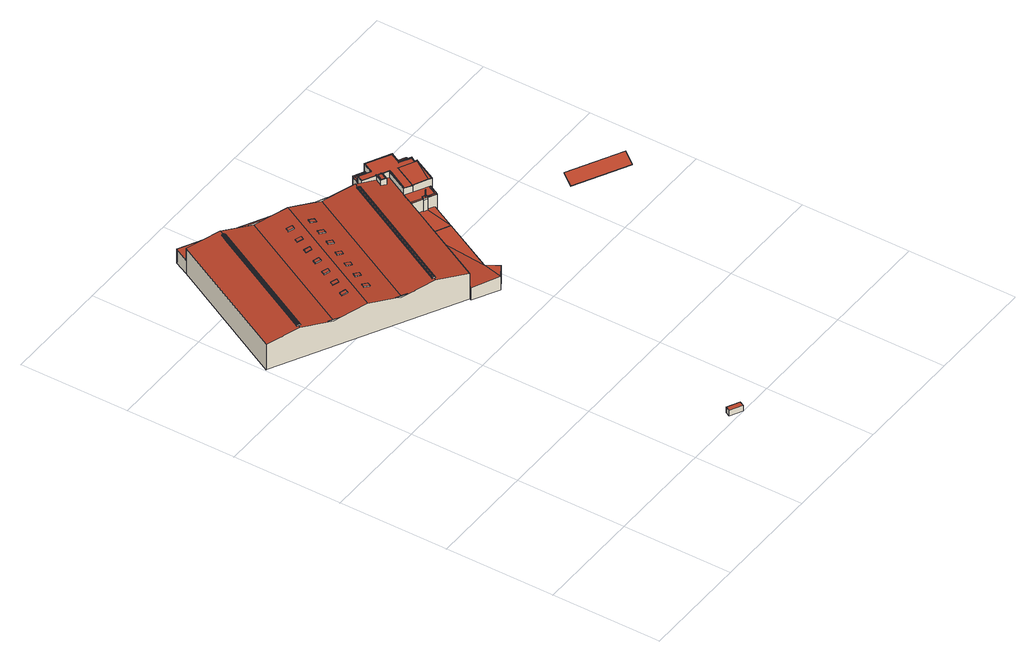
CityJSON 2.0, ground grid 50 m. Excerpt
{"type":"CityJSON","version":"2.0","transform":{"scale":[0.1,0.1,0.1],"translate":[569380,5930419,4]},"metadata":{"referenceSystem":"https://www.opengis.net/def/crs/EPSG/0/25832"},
"CityObjects":{
"building1":{"type":"Building","attributes":{"Grundfläche 2D":"15.085069","Grundhöhe NN":"4.917"},"geometry":[{"type":"Solid","lod":"3","boundaries":[[[[0,1,2,3]],[[4,5,3,2]],[[5,6,0,3]],[[6,7,1,0]],[[7,4,2,1]],[[7,6,5,4]]]],"semantics":{"surfaces":[{"type":"RoofSurface"},{"type":"WallSurface"},{"type":"GroundSurface"}],"values":[[0,1,1,1,1,2]]}}]},
"building2":{"type":"Building","attributes":{"Grundfläche 2D":"6818.968407","Grundhöhe NN":"4.747"},"children":["building2-1","building2-2","building2-3","building2-4","building2-5","building2-6","building2-7","building2-8","building2-9","building2-10","building2-11","building2-12","building2-13","building2-14","building2-15","building2-16","building2-17","building2-18","building2-19","building2-20","building2-21","building2-22","building2-23","building2-24","building2-25","building2-26","building2-27","building2-28","building2-29","building2-30"],"geometry":[{"type":"MultiSurface","lod":"3","boundaries":[[[8,9,10,11]],[[10,12,13,11]],[[12,14,15,13]],[[14,16,17,18,15]],[[17,19,20,18]],[[19,21,22,20]],[[21,23,24,22]],[[25,26,27,28,29,30,31,32,33,34,35,36,37,38,39]],[[40,41,35,34,42,43,44,45,46,47,48,49,25,39,50,51,52,53]],[[40,53,52,51,54,55,56,57]],[[58,59,60,61,62,56,55,63]],[[58,64,65,66,67,68,69,70,71,72,73,74,75,76,77,61,60,59]],[[78,79,80,81,82,83,76,75,84,85,86,87,88,89,90,91,66,65,92,93,94]],[[95,96,97,98]],[[97,99,100,98]],[[99,101,102,100]],[[101,103,104,102]],[[103,105,106,104]],[[105,107,108,109,110,106]],[[108,111,112,109]],[[113,114,115,116]],[[117,115,114,118,119]],[[120,121,122]],[[121,123,124,125,122]],[[126,124,123]],[[123,124,123,121]],[[127,128,129,130,122]],[[128,127,122,125,124,131,132,129]],[[133,134,135,136,137,138,139,140,141,142,143,144,145]],[[146,147,148,149,150,151,152,153,154,155]],[[156,157,158,159,160,161,162,163,164,165,164,126,123,121,166,167,168,169,170,171,172,173,174,175,176,177,178,179]],[[131,124,164,180,132]],[[164,124,126]],[[181,182,183,184,185,186,187,188,189,190,191]],[[192,193,194,195]],[[196,197,198,199,200,201]],[[202,203,199,198]],[[9,8,71,70]],[[70,69,68,67,66,91,90,89,88,23,21,19,17,16,14,12,10,9]],[[24,23,88,87]],[[87,86,85,84,75,74,73,72,71,8,11,13,15,18,20,22,24]],[[28,96,95,30,29]],[[96,28,27,26,25,49,48,47,46,111,108,107,105,103,101,99,97]],[[112,111,46,45]],[[45,44,43,42,34,33,32,31,30,95,98,100,102,104,106,110,109,112]],[[156,179,117,119]],[[194,193,204,205]],[[195,194,205,206]],[[192,195,206,207]],[[145,196,201,133]],[[133,201,200,134]],[[134,200,199,135]],[[135,199,203,136]],[[208,137,136,203,202,209]],[[138,137,208,210]],[[211,148,147,146,212,213]],[[149,148,211,214]],[[150,149,214,215]],[[151,150,215,216]],[[155,217,212,146]],[[36,192,207,218,37]],[[219,92,65,64,58,63,55,54,51,50,39,38,37,218,220]],[[197,196,145,93,92,219,221]],[[145,144,93]],[[144,143,93]],[[192,36,35,41,40,57,56,62,61,77,76,83,222,204,193]],[[223,120,122,130,224,225]],[[121,120,223,226]],[[121,226,217,155,166]],[[153,167,166,155,154]],[[151,216,227,168,167,153,152]],[[169,168,227,228]],[[184,183,182,170,169,228,229]],[[170,182,181,171]],[[171,181,191,172]],[[189,230,173,172,191,190]],[[173,230,222,83,174]],[[174,83,82,175]],[[82,231,232,177,176,175]],[[233,178,177,232]],[[234,179,178,233]],[[235,157,156,236]],[[237,158,157,235]],[[238,78,160,159,158,237]],[[160,78,94,161]],[[161,94,93,162]],[[163,162,93,143,142,164]],[[164,142,141,180]],[[139,138,210,224,130,129,132,180,141,140]],[[198,197,221,239]],[[202,198,239,209]],[[185,184,229,240]],[[186,185,240,241]],[[187,186,241,242]],[[189,188,187,242,243,230]],[[228,227,216,215,214,211,213,212,217,226,223,225,224,210,208,209,239,221,219,220,218,207,206,205,204,222,230,243,242,241,240,229]]],"semantics":{"surfaces":[{"type":"RoofSurface"},{"type":"WallSurface"},{"type":"GroundSurface"}],"values":[0,0,0,0,0,0,0,0,0,0,0,0,0,0,0,0,0,0,0,0,0,0,0,0,0,0,0,0,0,0,0,0,0,0,0,0,0,1,1,1,1,1,1,1,1,1,1,1,1,1,1,1,1,1,1,1,1,1,1,1,1,1,1,1,1,1,1,1,1,1,1,1,1,1,1,1,1,1,1,1,1,1,1,1,1,1,1,1,1,1,1,1,1,1,1,2]}}]},
"building2-1":{"type":"BuildingInstallation","parents":["building2"],"geometry":[{"type":"MultiSurface","lod":"3","boundaries":[[[244,245,246,247]],[[58,64,245,244,63]],[[64,248,246,245]],[[248,59,249,247,246]],[[249,63,244,247]]],"semantics":{"surfaces":[{"type":"RoofSurface"},{"type":"WallSurface"}],"values":[0,1,1,1,1]}}]},
"building2-2":{"type":"BuildingInstallation","parents":["building2"],"geometry":[{"type":"MultiSurface","lod":"3","boundaries":[[[250,251,252,253]],[[253,252,254,255]],[[255,256,250,253]],[[251,250,256,257]],[[257,254,252,251]]],"semantics":{"surfaces":[{"type":"RoofSurface"},{"type":"WallSurface"}],"values":[0,1,1,1,1]}}]},
"building2-3":{"type":"BuildingInstallation","parents":["building2"],"geometry":[{"type":"MultiSurface","lod":"3","boundaries":[[[258,259,260,261,262,263,264,265]],[[262,266,267,263]],[[266,268,269,270]],[[270,267,266]],[[271,272,268]],[[272,269,268]],[[273,274,275,276,277,272,271]],[[259,157,235,236,156,119,118,114,262,261,260]],[[266,262,114,113]],[[268,266,113,116]],[[268,116,115,117,179,234,233,178,274,273,271]],[[275,274,178,233,232,177]],[[81,269,272,277,276,275,177,232,231,82],[278,175,176,279]],[[269,81,80,270]],[[238,237,158,258,265,264,263,267,270,80,79,78],[159,160,280,281]],[[259,258,158,237,235,157]]],"semantics":{"surfaces":[{"type":"RoofSurface"},{"type":"WallSurface"}],"values":[0,0,0,0,0,0,0,1,1,1,1,1,1,1,1,1]}}]},
"building2-4":{"type":"BuildingInstallation","parents":["building2"],"geometry":[{"type":"MultiSurface","lod":"3","boundaries":[[[282,283,284,285]],[[285,284,286,287]],[[282,285,287,288]],[[283,282,288,289]],[[284,283,289,286]]],"semantics":{"surfaces":[{"type":"RoofSurface"},{"type":"WallSurface"}],"values":[0,1,1,1,1]}}]},
"building2-5":{"type":"BuildingInstallation","parents":["building2"],"geometry":[{"type":"MultiSurface","lod":"3","boundaries":[[[290,291,292,293]],[[293,292,294,295]],[[290,293,295,296]],[[291,290,296,297]],[[292,291,297,294]]],"semantics":{"surfaces":[{"type":"RoofSurface"},{"type":"WallSurface"}],"values":[0,1,1,1,1]}}]},
"building2-6":{"type":"BuildingInstallation","parents":["building2"],"geometry":[{"type":"MultiSurface","lod":"3","boundaries":[[[298,299,300,301]],[[301,300,302,303]],[[298,301,303,304]],[[299,298,304,305]],[[300,299,305,302]]],"semantics":{"surfaces":[{"type":"RoofSurface"},{"type":"WallSurface"}],"values":[0,1,1,1,1]}}]},
"building2-7":{"type":"BuildingInstallation","parents":["building2"],"geometry":[{"type":"MultiSurface","lod":"3","boundaries":[[[306,307,308,309]],[[309,308,310,311]],[[306,309,311,312]],[[307,306,312,313]],[[308,307,313,310]]],"semantics":{"surfaces":[{"type":"RoofSurface"},{"type":"WallSurface"}],"values":[0,1,1,1,1]}}]},
"building2-8":{"type":"BuildingInstallation","parents":["building2"],"geometry":[{"type":"MultiSurface","lod":"3","boundaries":[[[314,315,316,317]],[[317,316,318,319]],[[319,320,314,317]],[[315,314,320,321]],[[321,318,316,315]]],"semantics":{"surfaces":[{"type":"RoofSurface"},{"type":"WallSurface"}],"values":[0,1,1,1,1]}}]},
"building2-9":{"type":"BuildingInstallation","parents":["building2"],"geometry":[{"type":"MultiSurface","lod":"3","boundaries":[[[322,323,324,325]],[[325,324,326,327]],[[327,328,322,325]],[[323,322,328,329]],[[329,326,324,323]]],"semantics":{"surfaces":[{"type":"RoofSurface"},{"type":"WallSurface"}],"values":[0,1,1,1,1]}}]},
"building2-10":{"type":"BuildingInstallation","parents":["building2"],"geometry":[{"type":"MultiSurface","lod":"3","boundaries":[[[330,331,332,333]],[[41,334,330,333]],[[335,331,330,334,53]],[[335,57,332,331]],[[40,41,333,332,57]]],"semantics":{"surfaces":[{"type":"RoofSurface"},{"type":"WallSurface"}],"values":[0,1,1,1,1]}}]},
"building2-11":{"type":"BuildingInstallation","parents":["building2"],"geometry":[{"type":"MultiSurface","lod":"3","boundaries":[[[336,337,338,339]],[[339,338,340,341]],[[336,339,341,342]],[[337,336,342,343]],[[338,337,343,340]]],"semantics":{"surfaces":[{"type":"RoofSurface"},{"type":"WallSurface"}],"values":[0,1,1,1,1]}}]},
"building2-12":{"type":"BuildingInstallation","parents":["building2"],"geometry":[{"type":"MultiSurface","lod":"3","boundaries":[[[344,345,346,347]],[[347,346,348,349]],[[344,347,349,350]],[[345,344,350,351]],[[346,345,351,348]]],"semantics":{"surfaces":[{"type":"RoofSurface"},{"type":"WallSurface"}],"values":[0,1,1,1,1]}}]},
"building2-13":{"type":"BuildingInstallation","parents":["building2"],"geometry":[{"type":"MultiSurface","lod":"3","boundaries":[[[352,353,354,355]],[[355,354,356,357]],[[352,355,357,358]],[[353,352,358,359]],[[354,353,359,356]]],"semantics":{"surfaces":[{"type":"RoofSurface"},{"type":"WallSurface"}],"values":[0,1,1,1,1]}}]},
"building2-14":{"type":"BuildingInstallation","parents":["building2"],"geometry":[{"type":"MultiSurface","lod":"3","boundaries":[[[360,281,280,361,362,363,364,365]],[[361,280,160,161]],[[161,162,362,361]],[[162,163,363,362]],[[364,363,163,366]],[[366,367,368,360,365,364]],[[281,360,368,159]]],"semantics":{"surfaces":[{"type":"RoofSurface"},{"type":"WallSurface"}],"values":[0,1,1,1,1,1,1]}}]},
"building2-15":{"type":"BuildingInstallation","parents":["building2"],"geometry":[{"type":"MultiSurface","lod":"3","boundaries":[[[369,370,371,372,373,374]],[[121,166,371,370]],[[166,167,372,371]],[[374,373,375,376]],[[369,374,376,123]]],"semantics":{"surfaces":[{"type":"RoofSurface"},{"type":"WallSurface"}],"values":[0,1,1,1,1]}}]},
"building2-16":{"type":"BuildingInstallation","parents":["building2"],"geometry":[{"type":"MultiSurface","lod":"3","boundaries":[[[377,378,379,380,278,279,381,382,383,384,385,386]],[[381,279,176,387]],[[387,388,382,381]],[[383,382,388,389]],[[384,383,389,390]],[[385,384,390,391]],[[170,171,377,386]],[[171,172,378,377]],[[173,379,378,172]],[[173,174,380,379]],[[278,380,174,175]]],"semantics":{"surfaces":[{"type":"RoofSurface"},{"type":"WallSurface"}],"values":[0,1,1,1,1,1,1,1,1,1,1]}}]},
"building2-17":{"type":"BuildingInstallation","parents":["building2"],"geometry":[{"type":"MultiSurface","lod":"3","boundaries":[[[392,393,394,395]],[[394,396,397,398,395]],[[397,399,400,401,398]],[[402,403,404,405,400,399]],[[406,407,403]],[[407,404,403]],[[406,408,409,407]],[[410,409,408]],[[411,410,412,413]],[[411,409,410]],[[410,408,120,121,370,369,412]],[[412,369,123]],[[414,411,413,412,123,125]],[[163,363,393,392,165]],[[164,394,393,363,163]],[[164,180,396,394]],[[397,396,180,132]],[[399,397,415,129,130,403,402]],[[415,397,132]],[[120,408,406,403,130,122]],[[414,416,409,411]],[[409,416,127,417,404,407]],[[128,418,131,419,420,165,392,395,398,401,400,405,404,417,421]]],"semantics":{"surfaces":[{"type":"RoofSurface"},{"type":"WallSurface"}],"values":[0,0,0,0,0,0,0,0,0,0,1,1,1,1,1,1,1,1,1,1,1,1,1]}}]},
"building2-18":{"type":"BuildingInstallation","parents":["building2"],"geometry":[{"type":"MultiSurface","lod":"3","boundaries":[[[422,423,424,425,426,427,428,429,430,431]],[[373,372,167,168,426,425,424]],[[168,169,427,426]],[[429,428,427,169,170,386,385]],[[432,430,429,385,391]],[[432,433,431,430]],[[422,431,433,434]],[[434,435,423,422]],[[375,373,424,423,435]]],"semantics":{"surfaces":[{"type":"RoofSurface"},{"type":"WallSurface"}],"values":[0,1,1,1,1,1,1,1,1]}}]},
"building2-19":{"type":"BuildingInstallation","parents":["building2"],"geometry":[{"type":"MultiSurface","lod":"3","boundaries":[[[436,437,438,439,440,441,442,443,444]],[[190,443,442,189]],[[444,443,190,445]],[[436,444,445,183]],[[184,437,436,183]],[[184,185,438,437]],[[185,186,439,438]],[[186,187,440,439]],[[187,188,189,442,441,440]]],"semantics":{"surfaces":[{"type":"RoofSurface"},{"type":"WallSurface"}],"values":[0,1,1,1,1,1,1,1,1]}}]},
"building2-20":{"type":"BuildingInstallation","parents":["building2"],"geometry":[{"type":"MultiSurface","lod":"3","boundaries":[[[446,447,448,449,450,451]],[[452,449,448]],[[453,449,452]],[[454,451,450]],[[446,451,136,137,448,447]],[[137,138,452,448]],[[138,139,453,452]],[[139,455,449,453]],[[449,455,456,454,450]]],"semantics":{"surfaces":[{"type":"RoofSurface"},{"type":"WallSurface"}],"values":[0,0,0,0,1,1,1,1,1]}}]},
"building2-21":{"type":"BuildingInstallation","parents":["building2"],"geometry":[{"type":"MultiSurface","lod":"3","boundaries":[[[457,458,459,460,461,462,463,464],[465,466,467,468,469,470,471]],[[472,473,133,134,462,461,474]],[[462,134,135,464,463]],[[135,136,451,458,457,464]],[[451,454,459,458]],[[454,456,474,461,460,459]]],"semantics":{"surfaces":[{"type":"RoofSurface"},{"type":"WallSurface"}],"values":[0,1,1,1,1,1]}}]},
"building2-22":{"type":"BuildingInstallation","parents":["building2"],"geometry":[{"type":"MultiSurface","lod":"3","boundaries":[[[475,476,477,478,479,480,481]],[[479,478,467,466]],[[480,479,466,465]],[[481,480,465,471]],[[475,481,471,470]],[[476,475,470,469]],[[477,476,469,468]],[[478,477,468,467]]],"semantics":{"surfaces":[{"type":"RoofSurface"},{"type":"WallSurface"}],"values":[0,1,1,1,1,1,1,1]}}]},
"building2-23":{"type":"BuildingInstallation","parents":["building2"],"geometry":[{"type":"MultiSurface","lod":"3","boundaries":[[[472,482,483,473]],[[145,133,473,483]],[[482,472,474,144]],[[144,145,483,482]]],"semantics":{"surfaces":[{"type":"RoofSurface"},{"type":"WallSurface"}],"values":[0,1,1,1]}}]},
"building2-24":{"type":"BuildingInstallation","parents":["building2"],"geometry":[{"type":"MultiSurface","lod":"3","boundaries":[[[484,485,486,487,488,489,490,491,492]],[[146,485,484,154,155]],[[146,147,148,487,486,485]],[[148,149,488,487]],[[149,150,489,488]],[[150,151,490,489]],[[151,152,491,490]],[[491,152,493,492]],[[493,154,484,492]]],"semantics":{"surfaces":[{"type":"RoofSurface"},{"type":"WallSurface"}],"values":[0,1,1,1,1,1,1,1,1]}}]},
"building2-25":{"type":"BuildingInstallation","parents":["building2"],"geometry":[{"type":"MultiSurface","lod":"3","boundaries":[[[494,495,496,497]],[[62,498,494,497]],[[498,60,499,495,494]],[[499,77,496,495]],[[61,62,497,496,77]]],"semantics":{"surfaces":[{"type":"RoofSurface"},{"type":"WallSurface"}],"values":[0,1,1,1,1]}}]},
"building2-26":{"type":"BuildingInstallation","parents":["building2"],"geometry":[{"type":"MultiSurface","lod":"3","boundaries":[[[500,501,502,503]],[[503,502,504,505]],[[500,503,505,506]],[[501,500,506,507]],[[502,501,507,504]]],"semantics":{"surfaces":[{"type":"RoofSurface"},{"type":"WallSurface"}],"values":[0,1,1,1,1]}}]},
"building2-27":{"type":"BuildingInstallation","parents":["building2"],"geometry":[{"type":"MultiSurface","lod":"3","boundaries":[[[508,509,510,511]],[[511,510,512,513]],[[508,511,513,514]],[[509,508,514,515]],[[510,509,515,512]]],"semantics":{"surfaces":[{"type":"RoofSurface"},{"type":"WallSurface"}],"values":[0,1,1,1,1]}}]},
"building2-28":{"type":"BuildingInstallation","parents":["building2"],"geometry":[{"type":"MultiSurface","lod":"3","boundaries":[[[516,517,518,519]],[[519,518,520,521]],[[516,519,521,522]],[[517,516,522,523]],[[518,517,523,520]]],"semantics":{"surfaces":[{"type":"RoofSurface"},{"type":"WallSurface"}],"values":[0,1,1,1,1]}}]},
"building2-29":{"type":"BuildingInstallation","parents":["building2"],"geometry":[{"type":"MultiSurface","lod":"3","boundaries":[[[524,525,526,527]],[[527,526,528,529]],[[524,527,529,530]],[[525,524,530,531]],[[526,525,531,528]]],"semantics":{"surfaces":[{"type":"RoofSurface"},{"type":"WallSurface"}],"values":[0,1,1,1,1]}}]},
"building2-30":{"type":"BuildingInstallation","parents":["building2"],"geometry":[{"type":"MultiSurface","lod":"3","boundaries":[[[532,533,534,535]],[[51,54,533,532,50]],[[54,536,534,533]],[[536,52,537,535,534]],[[537,50,532,535]]],"semantics":{"surfaces":[{"type":"RoofSurface"},{"type":"WallSurface"}],"values":[0,1,1,1,1]}}]},
"building3":{"type":"Building","attributes":{"Grundfläche 2D":"418.078310","Grundhöhe NN":"4.943"},"geometry":[{"type":"Solid","lod":"3","boundaries":[[[[538,198,197]],[[539,538,197,540,541]],[[538,539,542]],[[197,198,543,544]],[[541,540,197,544,545]],[[539,541,545,546]],[[542,539,546,547]],[[198,538,548,543]],[[538,542,547,548]],[[547,546,545,544,543,548]]]],"semantics":{"surfaces":[{"type":"RoofSurface"},{"type":"WallSurface"},{"type":"GroundSurface"}],"values":[[0,0,0,1,1,1,1,1,1,2]]}}]},
"building4":{"type":"Building","attributes":{"Grundfläche 2D":"147.866181","Grundhöhe NN":"10.833"},"geometry":[{"type":"Solid","lod":"3","boundaries":[[[[549,550,551,552]],[[553,554,552,551]],[[554,555,549,552]],[[555,556,550,549]],[[556,553,551,550]],[[556,555,554,553]]]],"semantics":{"surfaces":[{"type":"RoofSurface"},{"type":"WallSurface"},{"type":"GroundSurface"}],"values":[[0,1,1,1,1,2]]}}]}
},
"vertices":[
[848,22,37],[792,50,37],[781,29,37],[837,0,37],[781,29,9],[837,0,9],[848,22,9],[792,50,9],
[965,1902,165],[674,1352,165],[675,1351,166],[966,1901,166],[677,1351,167],[967,1900,167],[679,1350,168],[969,1899,168],[680,1349,168],[681,1348,168],[972,1898,168],[683,1347,168],[974,1897,168],[685,1346,167],[976,1896,167],[687,1345,165],[978,1895,165],[149,1628,164],[147,1629,164],[145,1630,164],[142,1632,163],[417,2152,163],[433,2181,163],[434,2181,163],[436,2180,164],[438,2179,164],[440,2178,164],[451,2200,164],[318,2270,137],[9,1688,136],[11,1687,136],[143,1617,164],[584,2130,136],[561,2142,141],[442,2177,164],[444,2175,163],[446,2174,163],[448,2173,163],[157,1624,163],[155,1625,163],[153,1626,163],[151,1627,164],[254,1558,141],[276,1547,136],[276,1548,136],[583,2129,136],[298,1535,141],[408,1477,164],[716,2060,164],[606,2118,141],[541,1406,136],[542,1408,136],[849,1988,136],[849,1989,136],[827,2001,141],[520,1418,141],[564,1394,141],[674,1336,164],[680,1349,164],[679,1350,164],[677,1351,164],[675,1351,163],[674,1352,163],[965,1902,163],[966,1901,163],[967,1900,164],[969,1899,164],[971,1898,164],[982,1919,164],[872,1978,141],[1086,1864,142],[1084,1859,142],[1068,1830,142],[1046,1842,147],[1064,1876,147],[1006,1906,159],[972,1898,164],[974,1897,164],[976,1896,163],[978,1895,163],[687,1345,163],[685,1346,163],[683,1347,164],[681,1348,164],[807,1266,136],[1060,1744,136],[1116,1849,136],[433,2181,165],[142,1632,165],[143,1631,166],[434,2181,166],[145,1630,167],[436,2180,167],[147,1629,168],[438,2179,168],[149,1628,168],[440,2178,168],[151,1627,168],[442,2177,168],[153,1626,167],[155,1625,166],[446,2174,166],[444,2175,167],[157,1624,165],[448,2173,165],[1067,1834,172],[1081,1861,173],[1064,1870,173],[1050,1843,172],[1069,1878,168],[1083,1866,170],[1085,1869,168],[1228,1794,167],[1219,1798,167],[1227,1792,169],[1217,1799,167],[1151,1831,169],[1216,1798,169],[1151,1833,167],[1221,1784,169],[1159,1693,169],[1158,1692,169],[1170,1685,169],[1096,1726,169],[1095,1725,169],[1079,1666,134],[1077,1662,134],[1093,1653,134],[1096,1659,134],[1136,1637,134],[1164,1689,134],[1158,1692,134],[1096,1725,134],[1095,1725,134],[1094,1726,134],[1060,1744,134],[1036,1698,134],[1032,1691,134],[1233,1822,132],[1252,1857,132],[1254,1861,132],[1252,1862,132],[1253,1864,132],[1203,1890,132],[1200,1884,132],[1182,1850,132],[1228,1825,132],[1233,1823,132],[1085,1869,167],[1086,1871,167],[1089,1869,167],[1088,1867,167],[1086,1864,167],[1116,1849,167],[1060,1744,167],[1093,1727,166],[1094,1726,166],[1093,1728,166],[1233,1823,167],[1182,1850,167],[1207,1897,167],[1098,1955,167],[1073,1907,167],[1030,1930,167],[1030,1931,167],[1022,1936,167],[1006,1906,167],[1064,1876,167],[1065,1878,167],[1066,1881,167],[1070,1880,167],[1069,1878,167],[1095,1725,167],[1030,1930,132],[1073,1907,132],[1091,1942,132],[1094,1947,132],[1045,1973,132],[1044,1972,132],[1042,1973,132],[1042,1972,132],[1022,1936,132],[1028,1933,132],[1030,1931,132],[318,2270,74],[691,2073,74],[726,2139,78],[352,2336,78],[1032,1691,75],[971,1576,75],[1065,1526,78],[1093,1653,78],[1077,1662,77],[1079,1666,77],[1126,1643,78],[1096,1659,78],[691,2073,7],[726,2139,7],[352,2336,7],[318,2270,7],[1136,1637,7],[1126,1643,7],[1164,1689,7],[1254,1861,7],[1233,1822,7],[1252,1857,7],[1252,1862,7],[1253,1864,7],[1203,1890,7],[1233,1823,7],[9,1688,7],[807,1266,7],[11,1687,7],[971,1576,7],[1006,1906,7],[1228,1794,7],[1170,1685,7],[1227,1792,7],[1219,1798,7],[1207,1897,7],[1098,1955,7],[1094,1947,7],[1022,1936,7],[1065,1878,147],[1066,1881,147],[1070,1880,146],[1069,1878,146],[1086,1871,143],[1085,1869,143],[1089,1869,142],[1088,1867,142],[1065,1526,7],[1045,1973,7],[1044,1972,7],[1042,1973,7],[1042,1972,7],
[520,1418,143],[564,1394,143],[565,1396,143],[520,1420,143],[565,1396,141],[520,1420,141],
[623,1745,156],[599,1758,162],[591,1743,162],[615,1730,156],[591,1743,157],[615,1730,152],[623,1745,152],[599,1758,157],
[1089,1869,169],[1086,1871,169],[1085,1869,170],[1083,1866,172],[1081,1861,175],[1084,1860,175],[1086,1864,172],[1088,1867,171],[1067,1834,174],[1084,1859,175],[1050,1843,174],[1046,1842,174],[1068,1830,174],[1064,1870,175],[1061,1871,175],[1067,1874,172],[1070,1880,169],[1066,1881,169],[1065,1878,171],[1064,1876,172],[1064,1876,168],[1065,1878,168],[1086,1864,168],[1088,1867,168],
[401,1594,157],[424,1582,162],[432,1598,162],[409,1610,157],[432,1598,158],[409,1610,153],[401,1594,153],[424,1582,158],
[691,1875,156],[667,1887,162],[659,1872,162],[683,1859,156],[659,1872,157],[683,1859,152],[691,1875,152],[667,1887,157],
[538,1854,157],[561,1842,162],[570,1858,162],[547,1870,157],[570,1858,158],[547,1870,153],[538,1854,153],[561,1842,158],
[434,1658,157],[457,1646,162],[466,1661,162],[443,1674,157],[466,1661,158],[443,1674,153],[434,1658,153],[457,1646,158],
[607,1983,157],[630,1971,162],[638,1987,162],[615,1999,157],[638,1987,158],[615,1999,153],[607,1983,153],[630,1971,158],
[572,1918,157],[595,1906,162],[603,1921,162],[580,1934,157],[603,1921,158],[580,1934,153],[572,1918,153],[595,1906,158],
[560,2141,143],[606,2117,143],[606,2118,143],[561,2142,143],[560,2141,141],[606,2117,141],
[658,1811,156],[634,1824,162],[626,1809,162],[650,1796,156],[626,1809,157],[650,1796,152],[658,1811,152],[634,1824,157],
[726,1941,156],[702,1953,162],[694,1938,162],[718,1925,156],[694,1938,157],[718,1925,152],[726,1941,152],[702,1953,157],
[504,1789,157],[527,1776,162],[535,1792,162],[512,1804,157],[535,1792,158],[512,1804,153],[504,1789,153],[527,1776,158],
[1120,1850,168],[1116,1849,168],[1060,1744,168],[1093,1727,168],[1063,1743,168],[1114,1838,168],[1063,1743,167],[1114,1838,167],[1120,1850,167],
[1217,1799,169],[1219,1798,169],[1233,1823,169],[1182,1850,169],[1180,1847,169],[1229,1821,169],[1180,1847,167],[1229,1821,167],
[1030,1930,168],[1030,1931,168],[1022,1936,168],[1006,1906,168],[1008,1908,168],[1022,1934,168],[1028,1931,168],[1027,1929,168],[1072,1905,168],[1073,1907,168],[1008,1908,167],[1022,1934,167],[1028,1931,167],[1027,1929,167],[1072,1905,167],
[1093,1728,170],[1093,1727,170],[1094,1726,170],[1095,1727,170],[1095,1725,170],[1096,1725,170],[1096,1726,170],[1158,1692,172],[1159,1693,172],[1158,1694,172],[1164,1689,172],[1170,1685,172],[1170,1687,172],[1164,1690,172],[1227,1792,172],[1221,1784,172],[1228,1794,172],[1226,1792,172],[1219,1798,172],[1216,1797,172],[1217,1799,172],[1216,1798,172],[1216,1797,169],[1096,1725,169],[1226,1792,169],[1170,1687,169],[1158,1694,169],[1095,1727,167],[1095,1727,166],[1164,1690,169],
[1205,1897,171],[1179,1847,171],[1180,1847,171],[1182,1850,171],[1207,1897,171],[1098,1955,171],[1073,1907,171],[1072,1905,171],[1073,1905,171],[1099,1953,171],[1073,1905,167],[1099,1953,167],[1205,1897,167],[1179,1847,167],
[1091,1942,135],[1094,1947,135],[1045,1973,135],[1044,1972,135],[1042,1973,135],[1042,1972,135],[1022,1936,135],[1028,1933,135],[1046,1966,135],[1046,1966,132],
[1126,1643,136],[1131,1640,136],[1136,1637,136],[1134,1646,137],[1130,1649,137],[1096,1659,136],[1164,1689,137],[1158,1692,137],[1099,1665,136],[1134,1646,134],[1099,1665,134],
[1096,1658,143],[1096,1659,143],[1099,1665,144],[1093,1668,144],[1083,1673,144],[1077,1662,143],[1087,1656,143],[1093,1653,143],[1090,1662,143],[1090,1663,144],[1091,1663,144],[1091,1662,144],[1092,1662,144],[1091,1661,143],[1090,1661,143],[1083,1673,135],[1079,1666,135],[1083,1673,134],
[1091,1661,178],[1092,1662,178],[1091,1662,178],[1091,1663,178],[1090,1663,178],[1090,1662,178],[1090,1661,178],
[1036,1698,135],[1032,1691,135],
[1228,1825,135],[1233,1822,135],[1252,1857,135],[1254,1861,135],[1252,1862,135],[1253,1864,135],[1203,1890,135],[1200,1884,135],[1247,1860,135],[1247,1860,132],
[826,2000,143],[871,1977,143],[872,1978,143],[827,2001,143],[826,2000,141],[871,1977,141],
[554,1615,156],[530,1628,162],[522,1612,162],[546,1600,156],[522,1612,157],[546,1600,152],[554,1615,152],[530,1628,157],
[588,1680,156],[564,1692,162],[556,1677,162],[580,1664,156],[556,1677,157],[580,1664,152],[588,1680,152],[564,1692,157],
[520,1551,156],[496,1564,162],[488,1549,162],[512,1536,156],[488,1549,157],[512,1536,152],[520,1551,152],[496,1564,157],
[469,1723,157],[492,1711,162],[500,1727,162],[477,1739,157],[500,1727,158],[477,1739,153],[469,1723,153],[492,1711,158],
[254,1558,143],[298,1535,143],[299,1536,143],[255,1560,143],[299,1536,141],[255,1560,141],
[939,1286,78],[917,1194,78],[807,1266,72],[802,1255,72],[973,1227,79],[1065,1526,9],[971,1576,9],[802,1255,9],[917,1194,9],[973,1227,9],[939,1286,9],
[1798,1196,98],[1557,1323,98],[1531,1275,70],[1772,1148,70],[1531,1275,68],[1772,1148,68],[1798,1196,95],[1557,1323,95]
]}
